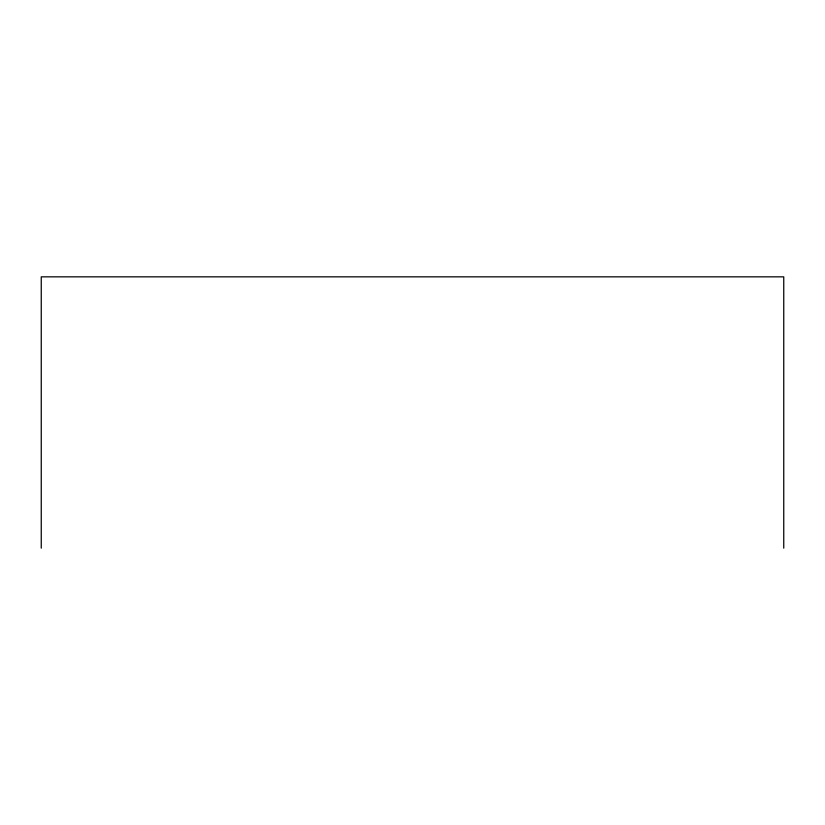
<?xml version="1.0" encoding="UTF-8"?>
<svg xmlns="http://www.w3.org/2000/svg" width="825" height="825" viewBox="0 0 825 825"><rect width="100%" height="100%" fill="white"/><g stroke="black" fill="none" stroke-linecap="round" stroke-linejoin="round"><path stroke-width="1.24" d="M783.75 548.161L783.75 276.839L41.25 276.839L41.25 548.161"/></g></svg>
